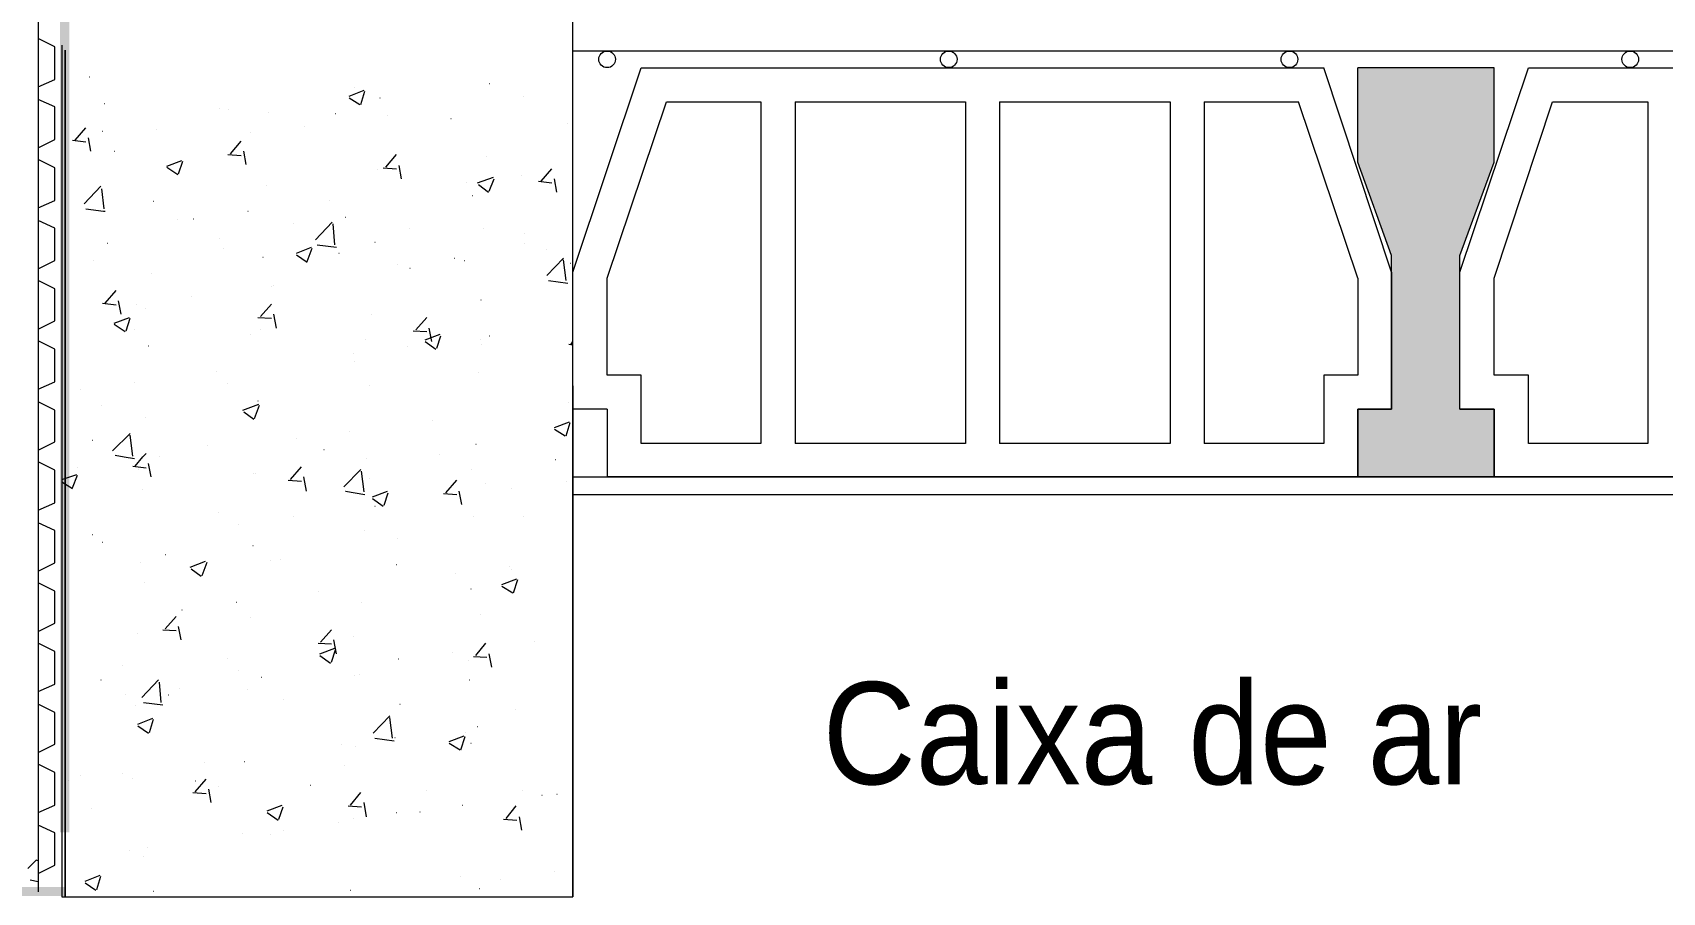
# Paper-space layout 'F02.1_POR CONST' of a CAD drawing. Extents: x -24.6 to 14.9, y -8.7 to 21.
# Drawn here: x -12.675 to -9.76, y -3.475 to -1.937 of the extents above; entities that cross this region are included whole.
import ezdxf
from ezdxf.xclip import XClip

# ---------------------------------------------------------------- set-up
doc = ezdxf.new("R2010")
doc.units = 0
doc.header["$MEASUREMENT"] = 0
doc.header["$XCLIPFRAME"] = 2
doc.layers.add('Anotação - Geral', color=7, linetype='Continuous')
doc.layers.add('para ar_90_muro', color=7, linetype='Continuous')
doc.styles.add('style0', font='arial.ttf', dxfattribs={"height": 0.006871})

# ---------------------------------------------------------------- blocks, each defined once
blk = doc.blocks.new('Viewport35')
at = {"layer": 'para ar_90_muro', "linetype": 'Continuous', "lineweight": 0}
for points in [[(8.192796, 5.861575), (8.192563, 5.861575), (8.192563, 5.859611), (8.188287, 5.859611), (8.188287, 5.837089), (8.18852, 5.837089), (8.18852, 5.859357), (8.192796, 5.859357)], [(8.221181, 5.854082), (8.224631, 5.854082), (8.224631, 5.856473), (8.221181, 5.856473)], [(8.222027, 5.851711), (8.223763, 5.851711), (8.224631, 5.854082), (8.221181, 5.854082)], [(8.222027, 5.847816), (8.223763, 5.847816), (8.223763, 5.851711), (8.222027, 5.851711)], [(8.221181, 5.846101), (8.224631, 5.846101), (8.224631, 5.847816), (8.221181, 5.847816)], [(8.188414, 5.835476), (8.188414, 5.835708), (8.177429, 5.835708), (8.177429, 5.812086), (8.177662, 5.812086), (8.177662, 5.835476)]]:
    blk.add_hatch(color=0, dxfattribs=at).paths.add_polyline_path(points)
at = {"layer": 'para ar_90_muro', "color": 0, "linetype": 'Continuous', "lineweight": 0}
for p, q in [((8.187737, 5.861093), (8.187737, 5.835581)), ((8.201284, 5.857045), (8.201284, 5.860728)), ((8.18833, 5.857045), (8.18833, 5.835454)), ((8.18833, 5.857045), (8.18833, 5.835454)), ((8.201284, 5.848409), (8.201284, 5.857045)), ((8.201284, 5.856897), (8.271544, 5.856897)), ((8.189028, 5.856241), (8.189031, 5.856241)), ((8.201284, 5.851287), (8.203019, 5.856473)), ((8.203019, 5.856473), (8.220313, 5.856473)), ((8.222027, 5.851287), (8.220313, 5.856473)), ((8.224631, 5.856473), (8.221181, 5.856473)), ((8.221181, 5.854082), (8.221181, 5.856473)), ((8.223763, 5.851287), (8.225499, 5.856473)), ((8.225499, 5.856473), (8.242792, 5.856473)), ((8.195611, 5.855754), (8.195992, 5.855902)), ((8.195611, 5.855712), (8.195886, 5.855542)), ((8.195759, 5.855966), (8.195762, 5.855966)), ((8.195907, 5.855542), (8.196013, 5.855881)), ((8.196394, 5.855712), (8.196397, 5.855712)), ((8.199167, 5.856072), (8.19917, 5.856072)), ((8.200035, 5.855733), (8.200037, 5.855733)), ((8.189409, 5.855564), (8.189412, 5.855564)), ((8.19233, 5.855437), (8.192333, 5.855437)), ((8.192563, 5.855415), (8.192566, 5.855415)), ((8.193579, 5.855331), (8.193582, 5.855331)), ((8.195272, 5.85531), (8.195275, 5.85531)), ((8.196585, 5.855267), (8.196587, 5.855267)), ((8.202152, 5.851139), (8.203654, 5.855606)), ((8.203654, 5.855606), (8.206046, 5.855606)), ((8.206046, 5.855606), (8.206046, 5.846948)), ((8.206914, 5.855606), (8.206914, 5.846948)), ((8.206914, 5.855606), (8.211232, 5.855606)), ((8.211232, 5.855606), (8.211232, 5.846948)), ((8.2121, 5.855606), (8.2121, 5.846948)), ((8.2121, 5.855606), (8.216418, 5.855606)), ((8.216418, 5.855606), (8.216418, 5.846948)), ((8.217286, 5.855606), (8.217286, 5.846948)), ((8.217286, 5.855606), (8.219678, 5.855606)), ((8.221181, 5.851139), (8.219678, 5.855606)), ((8.224631, 5.851139), (8.226113, 5.855606)), ((8.226113, 5.855606), (8.228526, 5.855606)), ((8.228526, 5.855606), (8.228526, 5.846948)), ((8.188668, 5.854632), (8.188944, 5.85495)), ((8.189367, 5.854865), (8.189369, 5.854865)), ((8.190722, 5.854907), (8.190724, 5.854907)), ((8.194489, 5.854992), (8.194492, 5.854992)), ((8.198193, 5.855183), (8.198196, 5.855183)), ((8.201136, 5.855056), (8.201138, 5.855056)), ((8.188605, 5.854632), (8.188944, 5.85459)), ((8.189071, 5.854357), (8.189007, 5.854696)), ((8.192605, 5.854293), (8.192881, 5.854611)), ((8.193113, 5.854823), (8.193116, 5.854823)), ((8.189663, 5.854357), (8.189666, 5.854357)), ((8.190997, 5.853976), (8.191378, 5.854124)), ((8.191293, 5.853785), (8.191399, 5.854103)), ((8.192542, 5.854272), (8.192881, 5.854251)), ((8.193008, 5.854018), (8.192944, 5.854357)), ((8.196542, 5.853955), (8.196818, 5.854272)), ((8.199104, 5.85423), (8.199106, 5.85423)), ((8.201284, 5.850568), (8.201284, 5.854039)), ((8.222027, 5.851711), (8.221181, 5.854082)), ((8.190997, 5.853955), (8.191272, 5.853764)), ((8.196331, 5.853891), (8.196333, 5.853891)), ((8.196479, 5.853934), (8.196818, 5.853912)), ((8.196945, 5.853658), (8.196881, 5.853997)), ((8.198871, 5.853553), (8.199273, 5.853701)), ((8.199167, 5.853341), (8.199294, 5.853658)), ((8.199971, 5.853743), (8.199974, 5.853743)), ((8.200479, 5.853595), (8.200755, 5.853912)), ((8.200882, 5.85332), (8.200818, 5.853658)), ((8.188901, 5.853023), (8.189325, 5.853468)), ((8.189409, 5.852896), (8.189346, 5.853404)), ((8.193516, 5.853489), (8.193518, 5.853489)), ((8.198596, 5.853553), (8.198598, 5.853553)), ((8.198744, 5.853235), (8.198746, 5.853235)), ((8.198892, 5.85351), (8.199146, 5.85332)), ((8.200416, 5.853595), (8.200755, 5.853553)), ((8.190658, 5.853087), (8.190661, 5.853087)), ((8.19305, 5.852833), (8.193052, 5.852833)), ((8.195124, 5.853108), (8.195127, 5.853108)), ((8.188351, 5.852748), (8.188353, 5.852748)), ((8.191272, 5.852621), (8.191274, 5.852621)), ((8.191674, 5.852642), (8.191677, 5.852642)), ((8.194193, 5.852515), (8.194195, 5.852515)), ((8.194764, 5.852113), (8.195188, 5.852558)), ((8.195251, 5.851986), (8.195209, 5.852515)), ((8.195526, 5.852685), (8.195529, 5.852685)), ((8.197135, 5.852388), (8.197138, 5.852388)), ((8.199019, 5.85241), (8.199021, 5.85241)), ((8.189494, 5.852029), (8.189496, 5.852029)), ((8.19233, 5.852134), (8.192333, 5.852134)), ((8.194807, 5.851986), (8.195294, 5.851923)), ((8.196267, 5.85205), (8.19627, 5.85205)), ((8.200056, 5.852261), (8.200059, 5.852261)), ((8.200056, 5.852029), (8.200059, 5.852029)), ((8.189134, 5.851584), (8.189137, 5.851584)), ((8.192436, 5.851902), (8.192439, 5.851902)), ((8.193431, 5.851669), (8.193433, 5.851669)), ((8.194278, 5.851775), (8.194659, 5.851923)), ((8.194278, 5.851732), (8.194553, 5.851542)), ((8.194553, 5.851563), (8.19468, 5.851902)), ((8.195357, 5.851775), (8.19536, 5.851775)), ((8.198278, 5.851648), (8.198281, 5.851648)), ((8.198532, 5.851584), (8.198535, 5.851584)), ((8.200606, 5.851859), (8.200609, 5.851859)), ((8.200628, 5.851203), (8.201051, 5.851648)), ((8.201114, 5.851076), (8.201051, 5.851605)), ((8.222027, 5.847816), (8.222027, 5.851711)), ((8.223763, 5.847816), (8.223763, 5.851711)), ((8.190595, 5.851267), (8.190597, 5.851267)), ((8.196839, 5.851478), (8.196841, 5.851478)), ((8.197156, 5.851394), (8.197159, 5.851394)), ((8.20122, 5.851521), (8.201223, 5.851521)), ((8.202152, 5.848684), (8.202152, 5.851139)), ((8.221181, 5.851139), (8.221181, 5.848684)), ((8.222027, 5.851287), (8.222027, 5.847816)), ((8.223763, 5.847816), (8.223763, 5.851287)), ((8.224631, 5.848684), (8.224631, 5.851139)), ((8.18943, 5.850505), (8.189706, 5.850822)), ((8.193643, 5.850928), (8.193645, 5.850928)), ((8.193685, 5.850949), (8.193687, 5.850949)), ((8.20067, 5.851076), (8.201157, 5.851013)), ((8.189367, 5.850505), (8.189706, 5.850462)), ((8.189833, 5.850229), (8.189769, 5.850568)), ((8.190235, 5.850483), (8.190237, 5.850483)), ((8.190446, 5.850378), (8.190449, 5.850378)), ((8.191611, 5.850674), (8.191613, 5.850674)), ((8.193367, 5.850166), (8.193643, 5.850483)), ((8.198955, 5.850589), (8.198958, 5.850589)), ((8.189663, 5.849996), (8.190044, 5.850145)), ((8.189663, 5.849975), (8.189938, 5.849785)), ((8.18996, 5.849806), (8.190065, 5.850123)), ((8.193304, 5.850145), (8.193643, 5.850123)), ((8.19377, 5.849869), (8.193706, 5.850229)), ((8.196183, 5.850229), (8.196185, 5.850229)), ((8.197304, 5.849827), (8.19758, 5.850145)), ((8.190171, 5.849848), (8.190174, 5.849848)), ((8.193113, 5.849721), (8.193116, 5.849721)), ((8.193367, 5.849848), (8.19337, 5.849848)), ((8.196034, 5.849594), (8.196037, 5.849594)), ((8.197241, 5.849806), (8.19758, 5.849785)), ((8.197537, 5.849573), (8.197918, 5.849721)), ((8.197537, 5.849531), (8.197812, 5.84934)), ((8.197707, 5.849531), (8.197643, 5.849869)), ((8.197834, 5.849361), (8.197939, 5.849679)), ((8.198934, 5.849573), (8.198937, 5.849573)), ((8.199167, 5.849679), (8.19917, 5.849679)), ((8.201241, 5.849467), (8.201284, 5.849531)), ((8.190531, 5.849425), (8.190534, 5.849425)), ((8.195717, 5.849234), (8.195719, 5.849234)), ((8.197093, 5.849404), (8.197095, 5.849404)), ((8.198977, 5.849467), (8.198979, 5.849467)), ((8.201178, 5.849467), (8.201284, 5.849446)), ((8.192246, 5.848769), (8.192248, 5.848769)), ((8.195738, 5.849023), (8.195741, 5.849023)), ((8.198892, 5.848748), (8.198894, 5.848748)), ((8.203019, 5.848684), (8.202152, 5.848684)), ((8.203019, 5.846948), (8.203019, 5.848684)), ((8.220313, 5.848684), (8.220313, 5.846948)), ((8.221181, 5.848684), (8.220313, 5.848684)), ((8.225499, 5.848684), (8.224631, 5.848684)), ((8.225499, 5.846948), (8.225499, 5.848684)), ((8.188795, 5.848324), (8.188798, 5.848324)), ((8.190171, 5.848494), (8.190174, 5.848494)), ((8.192542, 5.848472), (8.192544, 5.848472)), ((8.196119, 5.848409), (8.196122, 5.848409)), ((8.201284, 5.848409), (8.201284, 5.835454)), ((8.189346, 5.847922), (8.189348, 5.847922)), ((8.192923, 5.847795), (8.193325, 5.847943)), ((8.193219, 5.847583), (8.193346, 5.847922)), ((8.193304, 5.848028), (8.193306, 5.848028)), ((8.201178, 5.847986), (8.20118, 5.847986)), ((8.190446, 5.847605), (8.190449, 5.847605)), ((8.192944, 5.847753), (8.193198, 5.847562)), ((8.197728, 5.84752), (8.19773, 5.84752)), ((8.200818, 5.847351), (8.201199, 5.847499)), ((8.201114, 5.847139), (8.20122, 5.847478)), ((8.202152, 5.847816), (8.201284, 5.847816)), ((8.202152, 5.847816), (8.202152, 5.846101)), ((8.189113, 5.847033), (8.189115, 5.847033)), ((8.189621, 5.846758), (8.190065, 5.847202)), ((8.190129, 5.846631), (8.190065, 5.84716)), ((8.194278, 5.847075), (8.19428, 5.847075)), ((8.195632, 5.847245), (8.195635, 5.847245)), ((8.200818, 5.847308), (8.201093, 5.847139)), ((8.190192, 5.846377), (8.190383, 5.84661)), ((8.190383, 5.84661), (8.190468, 5.846694)), ((8.190806, 5.84661), (8.190809, 5.84661)), ((8.192034, 5.846906), (8.192036, 5.846906)), ((8.194976, 5.8468), (8.194979, 5.8468)), ((8.197897, 5.846673), (8.1979, 5.846673)), ((8.198828, 5.846927), (8.198831, 5.846927)), ((8.206046, 5.846948), (8.203019, 5.846948)), ((8.211232, 5.846948), (8.206914, 5.846948)), ((8.216418, 5.846948), (8.2121, 5.846948)), ((8.220313, 5.846948), (8.217286, 5.846948)), ((8.228526, 5.846948), (8.225499, 5.846948)), ((8.188732, 5.846335), (8.188734, 5.846335)), ((8.190129, 5.846377), (8.190468, 5.846335)), ((8.190277, 5.846292), (8.19028, 5.846292)), ((8.190595, 5.846102), (8.190531, 5.84644)), ((8.193198, 5.846186), (8.193201, 5.846186)), ((8.19324, 5.846186), (8.193243, 5.846186)), ((8.194129, 5.846038), (8.194405, 5.846356)), ((8.195484, 5.845848), (8.195907, 5.846292)), ((8.195992, 5.845721), (8.195929, 5.84625)), ((8.196056, 5.846567), (8.196058, 5.846567)), ((8.198723, 5.846292), (8.198725, 5.846292)), ((8.200839, 5.846546), (8.200842, 5.846546)), ((8.18833, 5.846038), (8.188711, 5.846165)), ((8.18833, 5.845975), (8.188605, 5.845805)), ((8.188605, 5.845827), (8.188732, 5.846144)), ((8.190383, 5.845784), (8.190385, 5.845784)), ((8.194066, 5.846017), (8.194405, 5.845996)), ((8.194532, 5.845742), (8.194468, 5.846102)), ((8.196119, 5.846059), (8.196122, 5.846059)), ((8.198066, 5.8457), (8.198342, 5.846017)), ((8.199061, 5.845932), (8.199064, 5.845932)), ((8.199739, 5.845805), (8.199741, 5.845805)), ((8.201114, 5.845996), (8.201117, 5.845996)), ((8.201284, 5.846101), (8.271544, 5.846101)), ((8.221181, 5.846101), (8.202152, 5.846101)), ((8.224631, 5.846101), (8.221181, 5.846101)), ((8.243639, 5.846101), (8.224631, 5.846101)), ((8.195526, 5.845742), (8.196013, 5.845657)), ((8.195526, 5.845742), (8.195529, 5.845742)), ((8.196204, 5.845594), (8.196585, 5.845742)), ((8.196204, 5.845551), (8.196479, 5.845361)), ((8.196267, 5.845361), (8.19627, 5.845361)), ((8.1965, 5.845382), (8.196606, 5.8457)), ((8.198003, 5.845678), (8.198342, 5.845657)), ((8.198469, 5.845403), (8.198405, 5.845742)), ((8.201284, 5.845657), (8.271544, 5.845657)), ((8.192309, 5.845191), (8.192312, 5.845191)), ((8.194193, 5.845086), (8.194195, 5.845086)), ((8.198765, 5.845107), (8.198767, 5.845107)), ((8.200035, 5.845086), (8.200037, 5.845086)), ((8.189113, 5.844641), (8.189115, 5.844641)), ((8.192817, 5.844895), (8.19282, 5.844895)), ((8.195992, 5.844747), (8.195995, 5.844747)), ((8.196839, 5.844535), (8.196841, 5.844535)), ((8.189367, 5.844451), (8.189369, 5.844451)), ((8.190954, 5.844133), (8.190957, 5.844133)), ((8.193177, 5.844366), (8.193179, 5.844366)), ((8.190319, 5.843943), (8.190322, 5.843943)), ((8.191589, 5.843816), (8.19197, 5.843964)), ((8.191611, 5.843773), (8.191865, 5.843583)), ((8.191886, 5.843604), (8.192013, 5.843943)), ((8.193621, 5.843985), (8.193624, 5.843985)), ((8.193875, 5.844006), (8.193878, 5.844006)), ((8.196818, 5.843879), (8.19682, 5.843879)), ((8.199675, 5.843837), (8.199678, 5.843837)), ((8.199739, 5.843752), (8.199741, 5.843752)), ((8.190425, 5.843435), (8.190428, 5.843435)), ((8.198299, 5.843646), (8.198302, 5.843646)), ((8.199485, 5.843371), (8.199866, 5.843519)), ((8.199485, 5.843329), (8.19976, 5.843159)), ((8.199781, 5.843159), (8.199887, 5.843498)), ((8.192754, 5.842927), (8.192756, 5.842927)), ((8.194828, 5.843202), (8.19483, 5.843202)), ((8.195929, 5.842927), (8.195931, 5.842927)), ((8.198701, 5.843265), (8.198704, 5.843265)), ((8.190954, 5.842249), (8.19123, 5.842567)), ((8.191378, 5.842736), (8.19138, 5.842736)), ((8.193113, 5.842546), (8.193116, 5.842546)), ((8.198934, 5.842609), (8.198937, 5.842609)), ((8.190256, 5.842122), (8.190258, 5.842122)), ((8.190891, 5.842228), (8.19123, 5.842207)), ((8.191357, 5.841974), (8.191293, 5.842313)), ((8.194891, 5.841911), (8.195167, 5.842228)), ((8.195717, 5.842059), (8.195719, 5.842059)), ((8.194828, 5.841889), (8.195167, 5.841868)), ((8.19487, 5.841614), (8.195251, 5.841762)), ((8.195167, 5.841403), (8.195272, 5.84172)), ((8.195294, 5.841614), (8.19523, 5.841974)), ((8.198236, 5.841657), (8.198238, 5.841657)), ((8.198828, 5.841572), (8.199082, 5.841889)), ((8.20031, 5.841932), (8.200313, 5.841932)), ((8.189875, 5.841318), (8.189877, 5.841318)), ((8.192521, 5.841508), (8.192523, 5.841508)), ((8.19487, 5.841572), (8.195145, 5.841381)), ((8.19686, 5.841487), (8.196862, 5.841487)), ((8.198638, 5.841445), (8.19864, 5.841445)), ((8.198765, 5.841551), (8.199104, 5.84153)), ((8.199231, 5.841276), (8.199167, 5.841614)), ((8.189325, 5.840958), (8.189327, 5.840958)), ((8.190362, 5.840513), (8.190785, 5.840958)), ((8.190849, 5.840386), (8.190806, 5.840895)), ((8.192817, 5.841191), (8.19282, 5.841191)), ((8.193389, 5.841022), (8.193391, 5.841022)), ((8.195738, 5.841064), (8.195741, 5.841064)), ((8.195865, 5.841085), (8.195868, 5.841085)), ((8.198659, 5.840958), (8.198662, 5.840958)), ((8.189938, 5.840577), (8.189941, 5.840577)), ((8.191039, 5.840577), (8.191042, 5.840577)), ((8.191314, 5.840746), (8.191317, 5.840746)), ((8.193029, 5.840704), (8.193031, 5.840704)), ((8.19396, 5.84045), (8.193963, 5.84045)), ((8.190192, 5.840302), (8.190195, 5.840302)), ((8.190256, 5.839836), (8.190637, 5.839984)), ((8.190404, 5.840386), (8.190891, 5.840323)), ((8.196225, 5.839603), (8.196648, 5.840048)), ((8.196712, 5.839476), (8.196648, 5.840005)), ((8.196902, 5.840344), (8.196905, 5.840344)), ((8.199823, 5.840217), (8.199826, 5.840217)), ((8.190256, 5.839794), (8.190531, 5.839603)), ((8.190552, 5.839624), (8.190658, 5.839963)), ((8.198553, 5.839624), (8.198556, 5.839624)), ((8.198871, 5.839773), (8.198873, 5.839773)), ((8.195421, 5.839328), (8.195423, 5.839328)), ((8.19578, 5.839265), (8.195783, 5.839265)), ((8.196267, 5.839476), (8.196754, 5.839413)), ((8.196775, 5.839497), (8.196778, 5.839497)), ((8.198151, 5.839392), (8.198532, 5.83954)), ((8.198151, 5.839349), (8.198426, 5.83918)), ((8.198447, 5.83918), (8.198553, 5.839519)), ((8.198701, 5.839349), (8.198704, 5.839349)), ((8.191949, 5.838862), (8.191952, 5.838862)), ((8.192965, 5.838884), (8.192968, 5.838884)), ((8.195505, 5.838799), (8.195508, 5.838799)), ((8.188499, 5.838418), (8.188501, 5.838418)), ((8.188795, 5.838524), (8.188798, 5.838524)), ((8.189875, 5.838587), (8.189877, 5.838587)), ((8.190129, 5.83846), (8.190131, 5.83846)), ((8.191716, 5.838122), (8.191992, 5.838439)), ((8.191716, 5.838397), (8.191719, 5.838397)), ((8.191653, 5.8381), (8.191992, 5.838079)), ((8.192119, 5.837846), (8.192055, 5.838185)), ((8.192309, 5.838249), (8.192312, 5.838249)), ((8.194637, 5.838291), (8.19464, 5.838291)), ((8.195653, 5.837783), (8.195907, 5.8381)), ((8.19758, 5.838164), (8.197582, 5.838164)), ((8.200014, 5.838143), (8.200016, 5.838143)), ((8.200501, 5.838037), (8.200503, 5.838037)), ((8.200882, 5.838058), (8.200884, 5.838058)), ((8.189092, 5.837698), (8.189094, 5.837698)), ((8.193537, 5.837635), (8.193918, 5.837783)), ((8.193537, 5.837592), (8.193812, 5.837402)), ((8.193833, 5.837423), (8.193939, 5.837741)), ((8.19559, 5.837762), (8.195929, 5.837741)), ((8.196056, 5.837487), (8.195992, 5.837846)), ((8.196818, 5.837592), (8.19682, 5.837592)), ((8.19741, 5.837614), (8.197413, 5.837614)), ((8.19849, 5.837783), (8.198492, 5.837783)), ((8.19959, 5.837444), (8.199844, 5.837762)), ((8.19396, 5.837148), (8.193963, 5.837148)), ((8.195336, 5.837338), (8.195338, 5.837338)), ((8.195717, 5.837444), (8.195719, 5.837444)), ((8.199527, 5.837423), (8.199866, 5.837402)), ((8.199993, 5.837148), (8.199929, 5.837487)), ((8.19051, 5.836703), (8.190512, 5.836703)), ((8.192902, 5.837063), (8.192904, 5.837063)), ((8.193621, 5.837042), (8.193624, 5.837042)), ((8.187469, 5.836176), (8.18768, 5.836387)), ((8.187737, 5.836369), (8.18768, 5.836387)), ((8.188414, 5.836428), (8.188417, 5.836428)), ((8.190044, 5.83664), (8.190047, 5.83664)), ((8.190404, 5.836492), (8.190407, 5.836492)), ((8.201284, 5.836386), (8.201286, 5.836386)), ((8.187737, 5.835835), (8.187532, 5.835879)), ((8.188922, 5.835857), (8.189303, 5.836005)), ((8.189219, 5.835645), (8.189325, 5.835984)), ((8.198426, 5.835962), (8.198429, 5.835962)), ((8.199442, 5.835899), (8.199445, 5.835899)), ((8.200818, 5.836089), (8.200821, 5.836089)), ((8.188414, 5.835581), (8.188417, 5.835581)), ((8.188922, 5.835814), (8.189198, 5.835624)), ((8.190658, 5.835603), (8.190661, 5.835603)), ((8.195653, 5.835624), (8.195656, 5.835624)), ((8.198913, 5.835666), (8.198916, 5.835666))]:
    blk.add_line(p, q, dxfattribs=at)
for points in [[(8.187737, 5.855987), (8.18816, 5.856177), (8.18816, 5.857003), (8.187737, 5.857215)], [(8.188414, 5.835454), (8.188414, 5.856918), (8.188414, 5.835454)], [(8.223763, 5.851711), (8.224631, 5.854082), (8.224631, 5.856473)], [(8.187737, 5.854442), (8.18816, 5.854653), (8.18816, 5.855479), (8.187737, 5.855669)], [(8.187737, 5.852918), (8.18816, 5.853108), (8.18816, 5.853934), (8.187737, 5.854145)], [(8.18833, 5.835454), (8.201284, 5.835454), (8.201284, 5.844895), (8.201284, 5.835454), (8.201284, 5.854357)], [(8.188944, 5.852896), (8.189388, 5.852833), (8.18943, 5.852833)], [(8.187737, 5.851372), (8.18816, 5.851584), (8.18816, 5.85241), (8.187737, 5.8526)], [(8.187737, 5.849848), (8.18816, 5.85006), (8.18816, 5.850864), (8.187737, 5.851076)], [(8.187737, 5.848324), (8.18816, 5.848515), (8.18816, 5.84934), (8.187737, 5.849552)], [(8.187737, 5.846779), (8.18816, 5.846991), (8.18816, 5.847795), (8.187737, 5.848007)], [(8.222027, 5.847816), (8.221181, 5.847816), (8.222027, 5.847816)], [(8.221181, 5.846101), (8.221181, 5.847816), (8.221181, 5.846101)], [(8.223763, 5.847816), (8.224631, 5.847816), (8.224631, 5.846101)], [(8.224631, 5.846101), (8.224631, 5.847816), (8.223763, 5.847816)], [(8.189684, 5.846652), (8.189917, 5.84661), (8.190171, 5.846567)], [(8.187737, 5.845255), (8.18816, 5.845445), (8.18816, 5.846271), (8.187737, 5.846483)], [(8.201284, 5.835454), (8.201284, 5.845657), (8.271544, 5.845657)], [(8.187737, 5.84371), (8.18816, 5.843921), (8.18816, 5.844747), (8.187737, 5.844937)], [(8.187737, 5.842186), (8.18816, 5.842397), (8.18816, 5.843202), (8.187737, 5.843413)], [(8.187737, 5.840662), (8.18816, 5.840852), (8.18816, 5.841678), (8.187737, 5.841889)], [(8.187737, 5.839116), (8.18816, 5.839328), (8.18816, 5.840132), (8.187737, 5.840344)], [(8.187737, 5.837592), (8.18816, 5.837783), (8.18816, 5.838608), (8.187737, 5.83882)], [(8.187737, 5.836047), (8.18816, 5.836259), (8.18816, 5.837084), (8.187737, 5.837275)]]:
    blk.add_lwpolyline(points, dxfattribs=at)
for centre in [(8.202152, 5.856685), (8.210809, 5.856685), (8.219445, 5.856685), (8.228081, 5.856685)]:
    blk.add_circle(centre, 0.000211, dxfattribs=at)
at = {"layer": 'para ar_90_muro', "color": 0, "linetype": 'Continuous', "lineweight": 0, "insert": (8.207613, 5.838275), "char_height": 0.00258912, "attachment_point": 7, "style": 'style0'}
blk.add_mtext('\\W0.904;Caixa de ar', dxfattribs=at)

psp = doc.layouts.new('F02.1_POR CONST')

# ---------------------------------------------------------------- block references
at = {"layer": 'Anotação - Geral', "color": 7, "linetype": 'Continuous', "lineweight": 0}
ref = psp.add_blockref('Viewport35', (-590.6231, -415.3978), dxfattribs=dict(at, xscale=70.5882352941385, yscale=70.5882352941385, zscale=70.5882352941385))
XClip(ref).set_block_clipping_path([(8.0952170354, 5.8020231471), (8.2715440354, 5.9389805475)])

doc.saveas('drawing.dxf')
